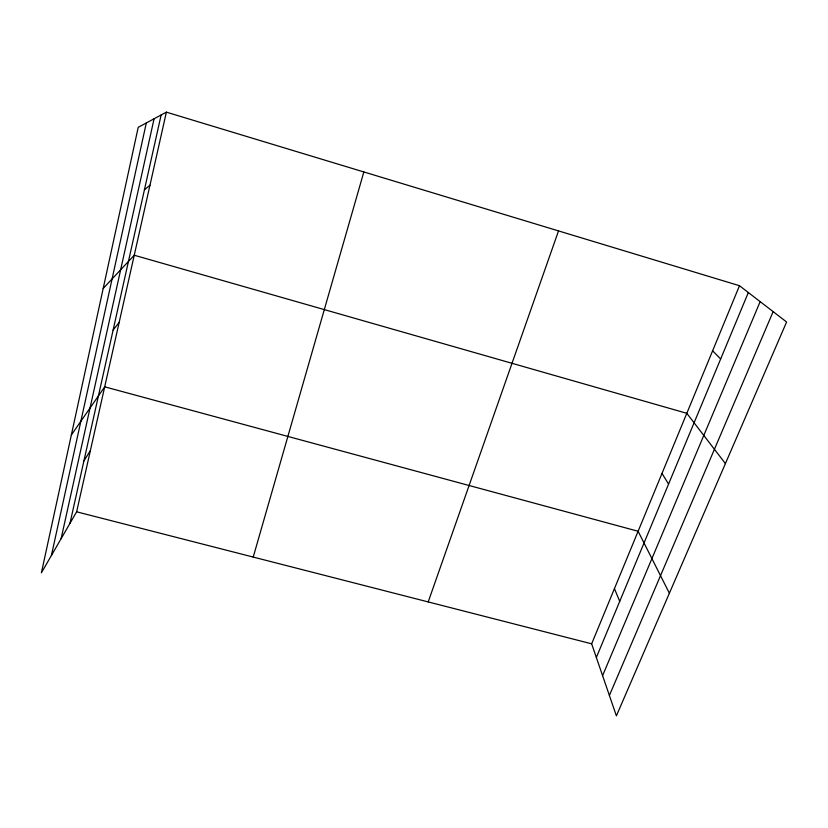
<?xml version="1.0" encoding="UTF-8"?>
<svg xmlns="http://www.w3.org/2000/svg" width="828" height="828" viewBox="0 0 828 828"><rect width="100%" height="100%" fill="white"/><g stroke="black" fill="none" stroke-linecap="round" stroke-linejoin="round"><path stroke-width="1.24" d="M51.408 555.485L146.308 122.968M61.106 538.686L154.08 118.777M69.976 523.327L161.129 114.978M166.376 112.153L138.214 127.326L41.4 572.821L76.631 511.807L166.376 112.153L739.487 285.712L786.6 321.999L616.394 715.847L591.647 643.822L739.487 285.712M253.223 557.078L363.844 171.955M428.2 601.925L558.517 230.908M596.346 657.504L748.336 292.532M602.587 675.669L760.156 301.64M609.398 695.479L773.145 311.639M83.907 460.927L90.376 450.577M71.343 435.021L104.701 386.821L638.109 531.265L669.386 593.231M113.115 330.082L119.17 322.371M103.2 288.444L134.25 255.231L686.805 413.307L725.411 463.587M144.424 189.819L149.971 185.213M76.631 511.807L591.647 643.822M712.618 350.793L720.65 358.99M661.996 473.419L668.569 484.069M614.438 588.615L619.727 601.366"/></g></svg>
